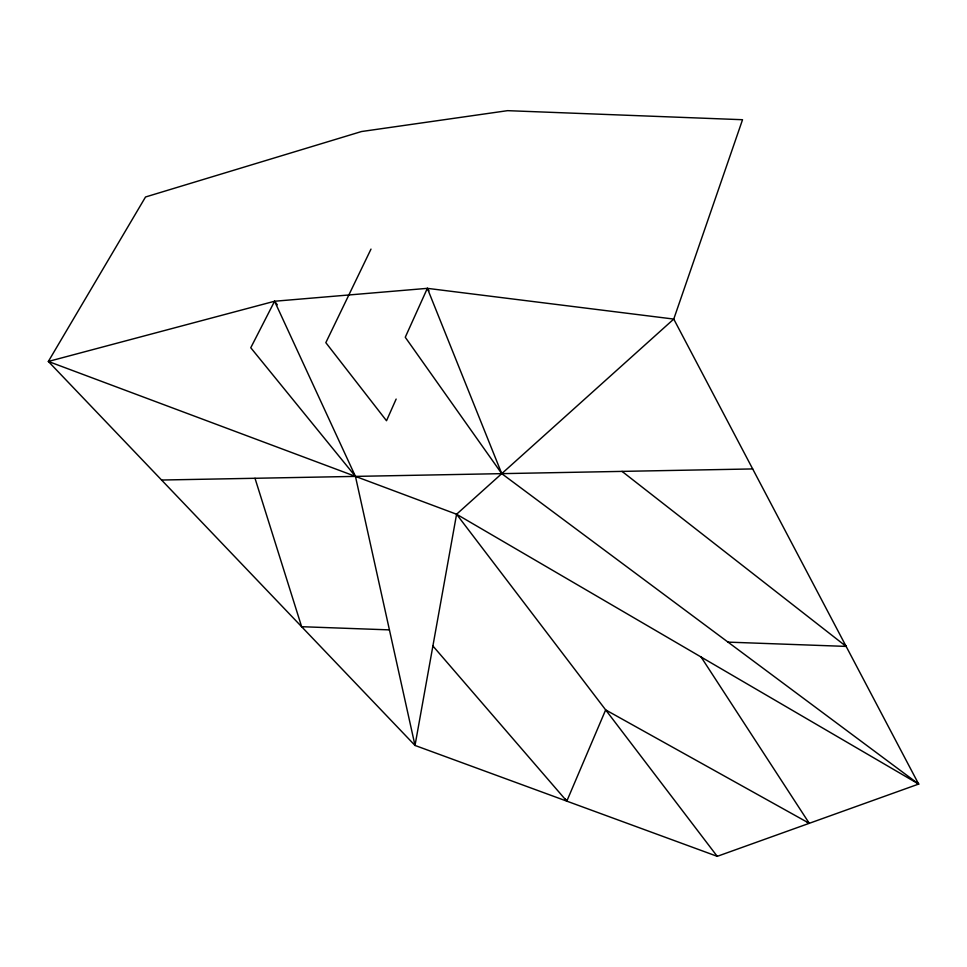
<?xml version="1.0" encoding="UTF-8"?>
<svg xmlns="http://www.w3.org/2000/svg" width="967" height="967" viewBox="0 0 967 967"><rect width="100%" height="100%" fill="white"/><g stroke="black" fill="none" stroke-linecap="round" stroke-linejoin="round"><path stroke-width="1.45" d="M355.445 476.393L250.767 347.745L274.58 301.245L427.354 288.347L673.757 319.074L456.581 514.239L415.012 745.448L717.236 856.339L918.65 784.068L673.757 319.074L742.535 119.715L507.578 110.661L361.501 131.536L145.521 196.99L48.35 361.453L415.012 745.448L355.445 476.393L274.58 301.245L48.35 361.453L456.581 514.239L918.65 784.068L916.402 782.049M432.902 645.968L566.807 801.147L605.656 709.899L809.27 823.316L701.111 657.04M396.144 399.069L386.51 420.742L325.831 342.656L371.002 249.099M429.022 290.825L427.354 288.347L405.258 337.265L501.752 473.649L918.65 784.068L916.196 782.327M161.574 480.031L752.677 468.935M389.423 629.88L301.631 626.701L254.998 478.278M728.03 642.124L846.149 646.403L843.937 644.348M806.768 821.612L809.27 823.316M622.047 471.388L846.149 646.403M274.58 301.245L277.324 304.798M456.581 514.239L717.236 856.339M565.066 798.706L566.807 801.147M427.354 288.347L501.752 473.649"/></g></svg>
